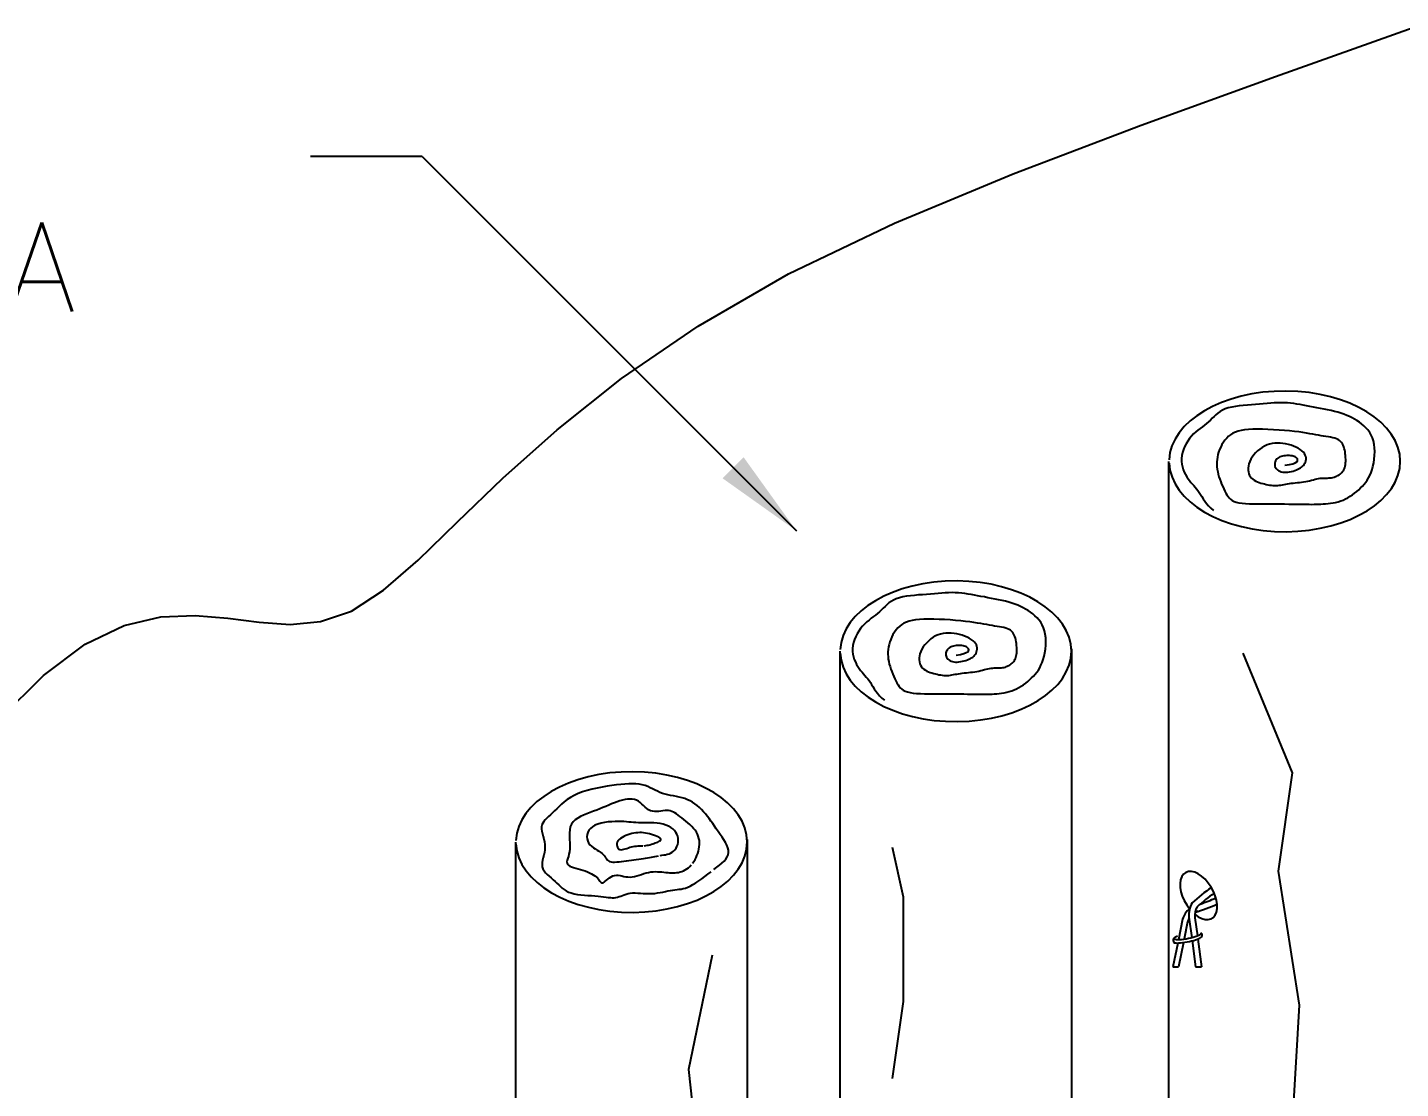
# Model space of a CAD drawing. Header units: millimetres. Extents: x -6623.4 to -6596.1, y -4703.2 to -4682.1.
# Drawn here: x -6617.811 to -6614.733, y -4692.862 to -4690.483 of the extents above; entities that cross this region are included whole.
import ezdxf
from ezdxf.enums import TextEntityAlignment as Align

# ---------------------------------------------------------------- set-up
doc = ezdxf.new("R2010")
doc.units = ezdxf.units.MM
doc.header["$LTSCALE"] = 10
doc.layers.add('Termotécnica', color=7, linetype='Continuous')
doc.styles.add('r80', font='romans.shx')

msp = doc.modelspace()

# ---------------------------------------------------------------- linework, layer by layer
at = {"layer": 'Termotécnica', "color": 2}
for p, q in [((-6616.9266, -4690.7724), (-6617.1766, -4690.7724)), ((-6616.9266, -4690.7724), (-6616.0873, -4691.6117)), ((-6615.2071, -4692.4783), (-6615.201, -4692.5241)), ((-6615.1939, -4692.4793), (-6615.1883, -4692.5202)), ((-6615.2213, -4692.4823), (-6615.2307, -4692.5286)), ((-6615.2107, -4692.4888), (-6615.2181, -4692.5267)), ((-6615.2323, -4692.5363), (-6615.2431, -4692.5897)), ((-6615.2197, -4692.5349), (-6615.2305, -4692.5897)), ((-6615.2001, -4692.5307), (-6615.1921, -4692.5897)), ((-6615.1873, -4692.5273), (-6615.1788, -4692.5897)), ((-6615.2431, -4692.5897), (-6615.2305, -4692.5897)), ((-6615.1921, -4692.5897), (-6615.1788, -4692.5897))]:
    msp.add_line(p, q, dxfattribs=at)
at = {"layer": 'Termotécnica', "color": 3}
for p, q in [((-6615.252, -4692.511), (-6615.252, -4691.4561)), ((-6615.9895, -4699.9602), (-6615.9895, -4691.8819)), ((-6615.4699, -4700.0277), (-6615.4699, -4691.8764)), ((-6616.7164, -4693.3241), (-6616.7164, -4692.3097)), ((-6616.1967, -4700.4554), (-6616.1967, -4692.3041)), ((-6615.252, -4694.1234), (-6615.252, -4692.511)), ((-6615.4699, -4693.7648), (-6615.4699, -4692.7081))]:
    msp.add_line(p, q, dxfattribs=at)
at = {"layer": 'Termotécnica', "color": 1}
msp.add_lwpolyline([(-6617.8716, -4692.0317), (-6617.7757, -4691.9364), (-6617.682, -4691.8662), (-6617.5943, -4691.824), (-6617.5126, -4691.8047), (-6617.4356, -4691.8016), (-6617.3624, -4691.8079), (-6617.2917, -4691.8168), (-6617.2226, -4691.8216), (-6617.154, -4691.8154), (-6617.0847, -4691.7916), (-6617.0131, -4691.7449), (-6616.9355, -4691.6774), (-6616.8476, -4691.5925), (-6616.7452, -4691.4941), (-6616.6239, -4691.3855), (-6616.4796, -4691.2705), (-6616.3079, -4691.1526), (-6616.1047, -4691.0355), (-6615.8674, -4690.922), (-6615.6015, -4690.8114), (-6615.3142, -4690.7023), (-6615.0127, -4690.5934), (-6614.7041, -4690.4831)], dxfattribs=at)
at = {"layer": 'Termotécnica', "color": 3}
for points in [[(-6614.9919, -4691.4648), (-6614.9818, -4691.4632), (-6614.9743, -4691.4613), (-6614.969, -4691.4592), (-6614.9656, -4691.457), (-6614.9639, -4691.4548), (-6614.9634, -4691.4527), (-6614.9639, -4691.4506), (-6614.9651, -4691.4488), (-6614.9667, -4691.4473), (-6614.9687, -4691.4461), (-6614.9709, -4691.4451), (-6614.9733, -4691.4443), (-6614.976, -4691.4437), (-6614.9788, -4691.4434), (-6614.9818, -4691.4432), (-6614.9849, -4691.4431), (-6614.988, -4691.4432), (-6614.9911, -4691.4434), (-6614.9943, -4691.4437), (-6614.9973, -4691.4443), (-6615.0002, -4691.4451), (-6615.003, -4691.4461), (-6615.0055, -4691.4473), (-6615.0078, -4691.4488), (-6615.0098, -4691.4507), (-6615.0115, -4691.4527), (-6615.0128, -4691.455), (-6615.0138, -4691.4574), (-6615.0145, -4691.4598), (-6615.0148, -4691.4624), (-6615.0147, -4691.4649), (-6615.0142, -4691.4673), (-6615.0132, -4691.4696), (-6615.0119, -4691.4718), (-6615.0102, -4691.4738), (-6615.0082, -4691.4756), (-6615.0057, -4691.4771), (-6615.003, -4691.4784), (-6615, -4691.4794), (-6614.9967, -4691.48), (-6614.9931, -4691.4803), (-6614.9893, -4691.4803), (-6614.9854, -4691.48), (-6614.9814, -4691.4794), (-6614.9774, -4691.4786), (-6614.9735, -4691.4777), (-6614.9697, -4691.4765), (-6614.9661, -4691.4753), (-6614.9628, -4691.4739), (-6614.9597, -4691.4724), (-6614.9569, -4691.4708), (-6614.9544, -4691.4691), (-6614.9522, -4691.4672), (-6614.9502, -4691.4651), (-6614.9485, -4691.4628), (-6614.947, -4691.4603), (-6614.9458, -4691.4576), (-6614.945, -4691.4546), (-6614.9446, -4691.4515), (-6614.9446, -4691.4484), (-6614.9451, -4691.4451), (-6614.9462, -4691.4419), (-6614.948, -4691.4386), (-6614.9505, -4691.4355), (-6614.9537, -4691.4324), (-6614.9577, -4691.4295), (-6614.9622, -4691.4268), (-6614.9672, -4691.4243), (-6614.9726, -4691.4221), (-6614.9783, -4691.4201), (-6614.9842, -4691.4184), (-6614.9903, -4691.417), (-6614.9964, -4691.416), (-6615.0025, -4691.4154), (-6615.0086, -4691.4152), (-6615.0146, -4691.4155), (-6615.0206, -4691.4162), (-6615.0264, -4691.4175), (-6615.0321, -4691.4193), (-6615.0377, -4691.4218), (-6615.0431, -4691.4248), (-6615.0483, -4691.4284), (-6615.0531, -4691.4325), (-6615.0576, -4691.4369), (-6615.0617, -4691.4416), (-6615.0653, -4691.4464), (-6615.0683, -4691.4514), (-6615.0708, -4691.4565), (-6615.0726, -4691.4615), (-6615.0738, -4691.4663), (-6615.0744, -4691.471), (-6615.0744, -4691.4756), (-6615.0739, -4691.4799), (-6615.0728, -4691.4839), (-6615.0713, -4691.4875), (-6615.0692, -4691.4909), (-6615.0667, -4691.4938), (-6615.0639, -4691.4963), (-6615.0607, -4691.4985), (-6615.0572, -4691.5004), (-6615.0535, -4691.502), (-6615.0497, -4691.5034), (-6615.0458, -4691.5047), (-6615.0418, -4691.5058), (-6615.0379, -4691.5068), (-6615.034, -4691.5078), (-6615.0302, -4691.5086), (-6615.0264, -4691.5092), (-6615.0226, -4691.5097), (-6615.0189, -4691.5101), (-6615.0152, -4691.5103), (-6615.0116, -4691.5103), (-6615.0081, -4691.51), (-6615.0045, -4691.5097), (-6615.001, -4691.5091), (-6614.9974, -4691.5085), (-6614.9938, -4691.5078), (-6614.99, -4691.5071), (-6614.9861, -4691.5064), (-6614.982, -4691.5058), (-6614.9777, -4691.5053), (-6614.9733, -4691.5048), (-6614.9687, -4691.5043), (-6614.9641, -4691.5038), (-6614.9594, -4691.5033), (-6614.9547, -4691.5028), (-6614.95, -4691.5021), (-6614.9454, -4691.5014), (-6614.9409, -4691.5005), (-6614.9366, -4691.4994), (-6614.9323, -4691.4984), (-6614.9282, -4691.4973), (-6614.9242, -4691.4963), (-6614.9203, -4691.4954), (-6614.9166, -4691.4946), (-6614.9129, -4691.494), (-6614.9094, -4691.4937), (-6614.906, -4691.4935), (-6614.9027, -4691.4934), (-6614.8995, -4691.4934), (-6614.8963, -4691.4934), (-6614.8932, -4691.4933), (-6614.8902, -4691.4931), (-6614.8872, -4691.4928), (-6614.8842, -4691.4922), (-6614.8813, -4691.4914), (-6614.8785, -4691.4903), (-6614.8757, -4691.4891), (-6614.8731, -4691.4878), (-6614.8706, -4691.4863), (-6614.8683, -4691.4846), (-6614.8662, -4691.4829), (-6614.8642, -4691.4811), (-6614.8625, -4691.4791), (-6614.861, -4691.477), (-6614.8597, -4691.4747), (-6614.8586, -4691.4722), (-6614.8576, -4691.4695), (-6614.8569, -4691.4665), (-6614.8563, -4691.4632), (-6614.8559, -4691.4595), (-6614.8557, -4691.4557), (-6614.8557, -4691.4516), (-6614.8558, -4691.4474), (-6614.8561, -4691.4432), (-6614.8565, -4691.4389), (-6614.8571, -4691.4347), (-6614.8579, -4691.4307), (-6614.8588, -4691.4269), (-6614.8599, -4691.4233), (-6614.8613, -4691.4199), (-6614.8629, -4691.4168), (-6614.8648, -4691.4139), (-6614.8671, -4691.4114), (-6614.8697, -4691.4091), (-6614.8728, -4691.4071), (-6614.8764, -4691.4055), (-6614.8804, -4691.4041), (-6614.8848, -4691.403), (-6614.8896, -4691.402), (-6614.8946, -4691.4011), (-6614.8999, -4691.4003), (-6614.9054, -4691.3995), (-6614.911, -4691.3986), (-6614.9168, -4691.3975), (-6614.9229, -4691.3964), (-6614.9293, -4691.3953), (-6614.9361, -4691.394), (-6614.9436, -4691.3928), (-6614.9517, -4691.3915), (-6614.9607, -4691.3902), (-6614.9706, -4691.389), (-6614.9814, -4691.3878), (-6614.9931, -4691.3868), (-6615.0052, -4691.3858), (-6615.0176, -4691.3851), (-6615.0299, -4691.3845), (-6615.042, -4691.3841), (-6615.0535, -4691.384), (-6615.0641, -4691.3842), (-6615.0737, -4691.3848), (-6615.0823, -4691.3856), (-6615.09, -4691.3869), (-6615.0969, -4691.3886), (-6615.1031, -4691.3907), (-6615.1086, -4691.3932), (-6615.1136, -4691.3963), (-6615.1182, -4691.3998), (-6615.1225, -4691.4039), (-6615.1264, -4691.4084), (-6615.13, -4691.4133), (-6615.1331, -4691.4186), (-6615.136, -4691.424), (-6615.1384, -4691.4296), (-6615.1405, -4691.4352), (-6615.1421, -4691.4409), (-6615.1433, -4691.4465), (-6615.1441, -4691.452), (-6615.1446, -4691.4574), (-6615.1446, -4691.4628), (-6615.1444, -4691.4683), (-6615.1437, -4691.4737), (-6615.1427, -4691.4792), (-6615.1415, -4691.4848), (-6615.1399, -4691.4904), (-6615.1381, -4691.4961), (-6615.136, -4691.5017), (-6615.1338, -4691.5073), (-6615.1315, -4691.5126), (-6615.1291, -4691.5178), (-6615.1267, -4691.5226), (-6615.1243, -4691.5271), (-6615.1219, -4691.5312), (-6615.1194, -4691.5349), (-6615.1167, -4691.5382), (-6615.1137, -4691.5411), (-6615.1101, -4691.5435), (-6615.1059, -4691.5457), (-6615.1009, -4691.5474), (-6615.095, -4691.5488), (-6615.088, -4691.5498), (-6615.0802, -4691.5505), (-6615.0715, -4691.551), (-6615.0623, -4691.5512), (-6615.0525, -4691.5514), (-6615.0425, -4691.5514), (-6615.0323, -4691.5513), (-6615.0221, -4691.5513), (-6615.0121, -4691.5513), (-6615.0022, -4691.5514), (-6614.9926, -4691.5515), (-6614.9834, -4691.5517), (-6614.9745, -4691.5518), (-6614.9661, -4691.552), (-6614.9582, -4691.5521), (-6614.9508, -4691.5523), (-6614.9441, -4691.5524), (-6614.9379, -4691.5524), (-6614.9321, -4691.5525), (-6614.9266, -4691.5524), (-6614.9213, -4691.5523), (-6614.9162, -4691.5522), (-6614.9111, -4691.552), (-6614.9059, -4691.5516), (-6614.9006, -4691.5512), (-6614.8951, -4691.5507), (-6614.8896, -4691.55), (-6614.8839, -4691.5491), (-6614.8782, -4691.548), (-6614.8726, -4691.5465), (-6614.8669, -4691.5448), (-6614.8614, -4691.5427), (-6614.856, -4691.5403), (-6614.8507, -4691.5375), (-6614.8455, -4691.5344), (-6614.8405, -4691.531), (-6614.8357, -4691.5274), (-6614.831, -4691.5236), (-6614.8265, -4691.5197), (-6614.8222, -4691.5157), (-6614.8182, -4691.5116), (-6614.8143, -4691.5073), (-6614.8107, -4691.5029), (-6614.8073, -4691.4981), (-6614.8042, -4691.493), (-6614.8013, -4691.4874), (-6614.7988, -4691.4813), (-6614.7965, -4691.4746), (-6614.7945, -4691.4673), (-6614.7928, -4691.4594), (-6614.7916, -4691.4511), (-6614.7908, -4691.4427), (-6614.7905, -4691.4343), (-6614.7908, -4691.4259), (-6614.7917, -4691.4179), (-6614.7933, -4691.4103), (-6614.7955, -4691.4034), (-6614.7984, -4691.397), (-6614.8019, -4691.3911), (-6614.8059, -4691.3857), (-6614.8102, -4691.3808), (-6614.8149, -4691.3763), (-6614.8199, -4691.3722), (-6614.8251, -4691.3683), (-6614.8304, -4691.3647), (-6614.8359, -4691.3614), (-6614.8415, -4691.3584), (-6614.8474, -4691.3555), (-6614.8535, -4691.3529), (-6614.8598, -4691.3504), (-6614.8665, -4691.3481), (-6614.8735, -4691.346), (-6614.8808, -4691.3441), (-6614.8884, -4691.3423), (-6614.8962, -4691.3405), (-6614.9042, -4691.3389), (-6614.9122, -4691.3374), (-6614.9202, -4691.3359), (-6614.9281, -4691.3344), (-6614.9359, -4691.333), (-6614.9434, -4691.3316), (-6614.9507, -4691.3302), (-6614.9579, -4691.3289), (-6614.965, -4691.3277), (-6614.9721, -4691.3266), (-6614.9791, -4691.3257), (-6614.9863, -4691.3251), (-6614.9935, -4691.3247), (-6615.0008, -4691.3246), (-6615.0083, -4691.3248), (-6615.016, -4691.3251), (-6615.0239, -4691.3257), (-6615.032, -4691.3263), (-6615.0404, -4691.327), (-6615.0489, -4691.3278), (-6615.0578, -4691.3285), (-6615.0668, -4691.3292), (-6615.076, -4691.3299), (-6615.0852, -4691.3307), (-6615.0942, -4691.3317), (-6615.1029, -4691.3328), (-6615.1112, -4691.3343), (-6615.1189, -4691.3361), (-6615.1259, -4691.3384), (-6615.132, -4691.3411), (-6615.1375, -4691.3443), (-6615.1423, -4691.3478), (-6615.1468, -4691.3516), (-6615.1509, -4691.3555), (-6615.1549, -4691.3595), (-6615.1589, -4691.3635), (-6615.1631, -4691.3674), (-6615.1675, -4691.3711), (-6615.1722, -4691.3748), (-6615.177, -4691.3784), (-6615.182, -4691.3821), (-6615.1869, -4691.386), (-6615.1918, -4691.3901), (-6615.1967, -4691.3946), (-6615.2013, -4691.3995), (-6615.2057, -4691.4049), (-6615.2098, -4691.4107), (-6615.2135, -4691.4168), (-6615.2168, -4691.4232), (-6615.2195, -4691.4298), (-6615.2217, -4691.4365), (-6615.2231, -4691.4432), (-6615.2239, -4691.4498), (-6615.2239, -4691.4563), (-6615.2231, -4691.4626), (-6615.2218, -4691.4687), (-6615.2199, -4691.4745), (-6615.2176, -4691.4801), (-6615.2149, -4691.4854), (-6615.212, -4691.4904), (-6615.2089, -4691.495), (-6615.2058, -4691.4992), (-6615.2026, -4691.5032), (-6615.1995, -4691.5069), (-6615.1963, -4691.5105), (-6615.1931, -4691.5142), (-6615.19, -4691.5179), (-6615.1869, -4691.5217), (-6615.184, -4691.5259), (-6615.1811, -4691.5303), (-6615.1781, -4691.5351), (-6615.175, -4691.5401), (-6615.1716, -4691.5452), (-6615.1678, -4691.5504), (-6615.1634, -4691.5557), (-6615.1583, -4691.5609), (-6615.1523, -4691.566)], [(-6615.7294, -4691.8906), (-6615.7193, -4691.889), (-6615.7118, -4691.8871), (-6615.7065, -4691.885), (-6615.7031, -4691.8828), (-6615.7014, -4691.8806), (-6615.7009, -4691.8785), (-6615.7015, -4691.8765), (-6615.7027, -4691.8746), (-6615.7043, -4691.8731), (-6615.7062, -4691.8719), (-6615.7084, -4691.8709), (-6615.7109, -4691.8701), (-6615.7135, -4691.8696), (-6615.7164, -4691.8692), (-6615.7193, -4691.869), (-6615.7224, -4691.8689), (-6615.7255, -4691.869), (-6615.7287, -4691.8692), (-6615.7318, -4691.8696), (-6615.7348, -4691.8701), (-6615.7377, -4691.8709), (-6615.7405, -4691.8719), (-6615.743, -4691.8731), (-6615.7453, -4691.8746), (-6615.7473, -4691.8765), (-6615.749, -4691.8785), (-6615.7503, -4691.8808), (-6615.7514, -4691.8832), (-6615.752, -4691.8856), (-6615.7523, -4691.8882), (-6615.7522, -4691.8907), (-6615.7517, -4691.8931), (-6615.7508, -4691.8954), (-6615.7494, -4691.8976), (-6615.7477, -4691.8996), (-6615.7457, -4691.9014), (-6615.7433, -4691.9029), (-6615.7405, -4691.9042), (-6615.7375, -4691.9052), (-6615.7342, -4691.9058), (-6615.7306, -4691.9061), (-6615.7268, -4691.9061), (-6615.7229, -4691.9058), (-6615.7189, -4691.9052), (-6615.7149, -4691.9044), (-6615.711, -4691.9035), (-6615.7072, -4691.9023), (-6615.7036, -4691.9011), (-6615.7003, -4691.8997), (-6615.6972, -4691.8982), (-6615.6944, -4691.8966), (-6615.6919, -4691.8949), (-6615.6897, -4691.893), (-6615.6877, -4691.8909), (-6615.686, -4691.8886), (-6615.6845, -4691.8861), (-6615.6834, -4691.8834), (-6615.6825, -4691.8804), (-6615.6821, -4691.8774), (-6615.6821, -4691.8742), (-6615.6826, -4691.8709), (-6615.6838, -4691.8677), (-6615.6855, -4691.8644), (-6615.688, -4691.8613), (-6615.6913, -4691.8582), (-6615.6952, -4691.8554), (-6615.6997, -4691.8526), (-6615.7047, -4691.8501), (-6615.7101, -4691.8479), (-6615.7158, -4691.8459), (-6615.7217, -4691.8442), (-6615.7278, -4691.8428), (-6615.7339, -4691.8418), (-6615.74, -4691.8412), (-6615.7461, -4691.841), (-6615.7521, -4691.8413), (-6615.7581, -4691.842), (-6615.7639, -4691.8433), (-6615.7697, -4691.8452), (-6615.7752, -4691.8476), (-6615.7806, -4691.8506), (-6615.7858, -4691.8542), (-6615.7906, -4691.8583), (-6615.7951, -4691.8627), (-6615.7992, -4691.8674), (-6615.8028, -4691.8723), (-6615.8059, -4691.8773), (-6615.8083, -4691.8823), (-6615.8102, -4691.8873), (-6615.8113, -4691.8921), (-6615.8119, -4691.8969), (-6615.8119, -4691.9014), (-6615.8114, -4691.9057), (-6615.8103, -4691.9097), (-6615.8088, -4691.9134), (-6615.8067, -4691.9167), (-6615.8043, -4691.9196), (-6615.8014, -4691.9221), (-6615.7982, -4691.9243), (-6615.7947, -4691.9262), (-6615.791, -4691.9278), (-6615.7872, -4691.9292), (-6615.7833, -4691.9305), (-6615.7794, -4691.9316), (-6615.7754, -4691.9326), (-6615.7716, -4691.9336), (-6615.7677, -4691.9344), (-6615.7639, -4691.935), (-6615.7601, -4691.9356), (-6615.7564, -4691.9359), (-6615.7527, -4691.9361), (-6615.7491, -4691.9361), (-6615.7456, -4691.9359), (-6615.742, -4691.9355), (-6615.7385, -4691.9349), (-6615.7349, -4691.9343), (-6615.7313, -4691.9336), (-6615.7275, -4691.9329), (-6615.7236, -4691.9323), (-6615.7195, -4691.9316), (-6615.7153, -4691.9311), (-6615.7108, -4691.9306), (-6615.7062, -4691.9301), (-6615.7016, -4691.9296), (-6615.6969, -4691.9291), (-6615.6922, -4691.9286), (-6615.6875, -4691.9279), (-6615.6829, -4691.9272), (-6615.6785, -4691.9263), (-6615.6741, -4691.9253), (-6615.6699, -4691.9242), (-6615.6657, -4691.9231), (-6615.6617, -4691.9221), (-6615.6579, -4691.9212), (-6615.6541, -4691.9204), (-6615.6505, -4691.9198), (-6615.6469, -4691.9195), (-6615.6435, -4691.9193), (-6615.6402, -4691.9192), (-6615.637, -4691.9192), (-6615.6338, -4691.9192), (-6615.6307, -4691.9191), (-6615.6277, -4691.9189), (-6615.6247, -4691.9186), (-6615.6217, -4691.918), (-6615.6188, -4691.9172), (-6615.616, -4691.9161), (-6615.6132, -4691.9149), (-6615.6106, -4691.9136), (-6615.6081, -4691.9121), (-6615.6058, -4691.9104), (-6615.6037, -4691.9087), (-6615.6018, -4691.9069), (-6615.6, -4691.9049), (-6615.5985, -4691.9028), (-6615.5972, -4691.9005), (-6615.5961, -4691.898), (-6615.5951, -4691.8953), (-6615.5944, -4691.8923), (-6615.5938, -4691.889), (-6615.5934, -4691.8854), (-6615.5932, -4691.8815), (-6615.5932, -4691.8774), (-6615.5933, -4691.8732), (-6615.5936, -4691.869), (-6615.594, -4691.8647), (-6615.5946, -4691.8605), (-6615.5954, -4691.8565), (-6615.5963, -4691.8527), (-6615.5974, -4691.8491), (-6615.5988, -4691.8457), (-6615.6004, -4691.8426), (-6615.6023, -4691.8397), (-6615.6046, -4691.8372), (-6615.6073, -4691.8349), (-6615.6104, -4691.833), (-6615.6139, -4691.8313), (-6615.6179, -4691.83), (-6615.6223, -4691.8288), (-6615.6271, -4691.8278), (-6615.6321, -4691.8269), (-6615.6374, -4691.8261), (-6615.6429, -4691.8253), (-6615.6486, -4691.8244), (-6615.6544, -4691.8233), (-6615.6604, -4691.8222), (-6615.6668, -4691.8211), (-6615.6737, -4691.8198), (-6615.6811, -4691.8186), (-6615.6892, -4691.8173), (-6615.6982, -4691.816), (-6615.7081, -4691.8148), (-6615.7189, -4691.8137), (-6615.7306, -4691.8126), (-6615.7427, -4691.8117), (-6615.7551, -4691.8109), (-6615.7674, -4691.8103), (-6615.7795, -4691.8099), (-6615.791, -4691.8098), (-6615.8016, -4691.81), (-6615.8113, -4691.8106), (-6615.8199, -4691.8114), (-6615.8275, -4691.8127), (-6615.8344, -4691.8144), (-6615.8406, -4691.8165), (-6615.8461, -4691.819), (-6615.8512, -4691.8221), (-6615.8557, -4691.8256), (-6615.86, -4691.8297), (-6615.8639, -4691.8342), (-6615.8675, -4691.8392), (-6615.8707, -4691.8444), (-6615.8735, -4691.8498), (-6615.8759, -4691.8554), (-6615.878, -4691.861), (-6615.8796, -4691.8667), (-6615.8808, -4691.8723), (-6615.8817, -4691.8778), (-6615.8821, -4691.8832), (-6615.8822, -4691.8886), (-6615.8819, -4691.8941), (-6615.8812, -4691.8995), (-6615.8803, -4691.905), (-6615.879, -4691.9106), (-6615.8774, -4691.9163), (-6615.8756, -4691.9219), (-6615.8735, -4691.9276), (-6615.8713, -4691.9331), (-6615.869, -4691.9385), (-6615.8666, -4691.9436), (-6615.8642, -4691.9484), (-6615.8618, -4691.9529), (-6615.8594, -4691.957), (-6615.857, -4691.9607), (-6615.8543, -4691.964), (-6615.8512, -4691.9669), (-6615.8477, -4691.9694), (-6615.8434, -4691.9715), (-6615.8384, -4691.9732), (-6615.8325, -4691.9746), (-6615.8256, -4691.9756), (-6615.8177, -4691.9763), (-6615.809, -4691.9768), (-6615.7998, -4691.977), (-6615.79, -4691.9772), (-6615.78, -4691.9772), (-6615.7698, -4691.9771), (-6615.7596, -4691.9771), (-6615.7496, -4691.9772), (-6615.7397, -4691.9772), (-6615.7301, -4691.9773), (-6615.7209, -4691.9775), (-6615.712, -4691.9776), (-6615.7036, -4691.9778), (-6615.6957, -4691.9779), (-6615.6883, -4691.9781), (-6615.6816, -4691.9782), (-6615.6754, -4691.9783), (-6615.6696, -4691.9783), (-6615.6641, -4691.9782), (-6615.6589, -4691.9782), (-6615.6537, -4691.978), (-6615.6486, -4691.9778), (-6615.6435, -4691.9774), (-6615.6381, -4691.977), (-6615.6327, -4691.9765), (-6615.6271, -4691.9758), (-6615.6214, -4691.9749), (-6615.6157, -4691.9738), (-6615.6101, -4691.9723), (-6615.6045, -4691.9706), (-6615.5989, -4691.9685), (-6615.5935, -4691.9661), (-6615.5882, -4691.9633), (-6615.583, -4691.9602), (-6615.578, -4691.9568), (-6615.5732, -4691.9532), (-6615.5685, -4691.9494), (-6615.564, -4691.9455), (-6615.5598, -4691.9415), (-6615.5557, -4691.9374), (-6615.5518, -4691.9331), (-6615.5482, -4691.9287), (-6615.5448, -4691.9239), (-6615.5417, -4691.9188), (-6615.5389, -4691.9132), (-6615.5363, -4691.9071), (-6615.534, -4691.9004), (-6615.532, -4691.8931), (-6615.5304, -4691.8852), (-6615.5291, -4691.877), (-6615.5283, -4691.8685), (-6615.5281, -4691.8601), (-6615.5283, -4691.8517), (-6615.5292, -4691.8437), (-6615.5308, -4691.8361), (-6615.5331, -4691.8292), (-6615.536, -4691.8228), (-6615.5394, -4691.8169), (-6615.5434, -4691.8115), (-6615.5477, -4691.8066), (-6615.5525, -4691.8021), (-6615.5574, -4691.798), (-6615.5626, -4691.7941), (-6615.5679, -4691.7906), (-6615.5734, -4691.7872), (-6615.5791, -4691.7842), (-6615.5849, -4691.7813), (-6615.591, -4691.7787), (-6615.5974, -4691.7762), (-6615.604, -4691.774), (-6615.611, -4691.7718), (-6615.6183, -4691.7699), (-6615.6259, -4691.7681), (-6615.6338, -4691.7663), (-6615.6417, -4691.7647), (-6615.6497, -4691.7632), (-6615.6577, -4691.7617), (-6615.6656, -4691.7602), (-6615.6734, -4691.7588), (-6615.6809, -4691.7574), (-6615.6882, -4691.756), (-6615.6954, -4691.7547), (-6615.7025, -4691.7535), (-6615.7096, -4691.7524), (-6615.7167, -4691.7515), (-6615.7238, -4691.7509), (-6615.731, -4691.7505), (-6615.7383, -4691.7504), (-6615.7459, -4691.7506), (-6615.7536, -4691.7509), (-6615.7615, -4691.7515), (-6615.7696, -4691.7521), (-6615.7779, -4691.7528), (-6615.7865, -4691.7536), (-6615.7953, -4691.7543), (-6615.8043, -4691.755), (-6615.8135, -4691.7557), (-6615.8227, -4691.7565), (-6615.8317, -4691.7575), (-6615.8404, -4691.7587), (-6615.8487, -4691.7601), (-6615.8564, -4691.7619), (-6615.8634, -4691.7642), (-6615.8695, -4691.767), (-6615.875, -4691.7701), (-6615.8798, -4691.7736), (-6615.8843, -4691.7774), (-6615.8884, -4691.7813), (-6615.8924, -4691.7853), (-6615.8965, -4691.7893), (-6615.9006, -4691.7932), (-6615.9051, -4691.7969), (-6615.9097, -4691.8006), (-6615.9146, -4691.8042), (-6615.9195, -4691.8079), (-6615.9244, -4691.8118), (-6615.9294, -4691.816), (-6615.9342, -4691.8204), (-6615.9388, -4691.8253), (-6615.9432, -4691.8307), (-6615.9473, -4691.8365), (-6615.951, -4691.8426), (-6615.9543, -4691.849), (-6615.957, -4691.8556), (-6615.9592, -4691.8623), (-6615.9607, -4691.869), (-6615.9614, -4691.8756), (-6615.9614, -4691.8821), (-6615.9606, -4691.8884), (-6615.9593, -4691.8945), (-6615.9574, -4691.9003), (-6615.9551, -4691.9059), (-6615.9524, -4691.9112), (-6615.9495, -4691.9162), (-6615.9465, -4691.9208), (-6615.9433, -4691.925), (-6615.9402, -4691.929), (-6615.937, -4691.9327), (-6615.9338, -4691.9363), (-6615.9306, -4691.94), (-6615.9275, -4691.9437), (-6615.9244, -4691.9475), (-6615.9215, -4691.9517), (-6615.9186, -4691.9561), (-6615.9156, -4691.9609), (-6615.9126, -4691.9659), (-6615.9092, -4691.971), (-6615.9053, -4691.9762), (-6615.9009, -4691.9815), (-6615.8958, -4691.9867), (-6615.8898, -4691.9918)], [(-6615.0863, -4691.8859), (-6614.9758, -4692.1543), (-6615.0074, -4692.3753), (-6614.96, -4692.6753), (-6614.9758, -4692.9437), (-6614.9916, -4693.1016)], [(-6616.2721, -4692.3711), (-6616.2657, -4692.3662), (-6616.2597, -4692.3615), (-6616.2542, -4692.3569), (-6616.2494, -4692.3524), (-6616.2453, -4692.3478), (-6616.2422, -4692.3432), (-6616.2401, -4692.3384), (-6616.2392, -4692.3333), (-6616.2395, -4692.328), (-6616.2409, -4692.3224), (-6616.2433, -4692.3167), (-6616.2464, -4692.3107), (-6616.25, -4692.3046), (-6616.2541, -4692.2985), (-6616.2584, -4692.2924), (-6616.2627, -4692.2862), (-6616.2669, -4692.2802), (-6616.271, -4692.2742), (-6616.275, -4692.2684), (-6616.279, -4692.2627), (-6616.283, -4692.2571), (-6616.2871, -4692.2517), (-6616.2913, -4692.2465), (-6616.2956, -4692.2416), (-6616.3001, -4692.2368), (-6616.3048, -4692.2323), (-6616.3097, -4692.2281), (-6616.3149, -4692.2242), (-6616.3202, -4692.2206), (-6616.3257, -4692.2174), (-6616.3315, -4692.2147), (-6616.3374, -4692.2123), (-6616.3436, -4692.2104), (-6616.35, -4692.2088), (-6616.3565, -4692.2075), (-6616.3629, -4692.2063), (-6616.3694, -4692.2051), (-6616.3757, -4692.2038), (-6616.3819, -4692.2023), (-6616.3878, -4692.2005), (-6616.3935, -4692.1984), (-6616.3989, -4692.1959), (-6616.4043, -4692.1932), (-6616.4096, -4692.1905), (-6616.415, -4692.1879), (-6616.4207, -4692.1854), (-6616.4266, -4692.1832), (-6616.4329, -4692.1814), (-6616.4397, -4692.1802), (-6616.447, -4692.1794), (-6616.4548, -4692.1791), (-6616.4631, -4692.1792), (-6616.4718, -4692.1797), (-6616.4811, -4692.1805), (-6616.4909, -4692.1817), (-6616.5011, -4692.1831), (-6616.5119, -4692.1847), (-6616.5229, -4692.1866), (-6616.5341, -4692.1888), (-6616.5452, -4692.1913), (-6616.5561, -4692.1941), (-6616.5666, -4692.1973), (-6616.5765, -4692.201), (-6616.5856, -4692.205), (-6616.5938, -4692.2095), (-6616.6012, -4692.2143), (-6616.6079, -4692.2194), (-6616.6139, -4692.2245), (-6616.6194, -4692.2298), (-6616.6245, -4692.2349), (-6616.6293, -4692.2398), (-6616.634, -4692.2444), (-6616.6385, -4692.2486), (-6616.6428, -4692.2525), (-6616.6468, -4692.2563), (-6616.6505, -4692.2599), (-6616.6536, -4692.2635), (-6616.6561, -4692.2673), (-6616.6578, -4692.2713), (-6616.6587, -4692.2757), (-6616.6588, -4692.2805), (-6616.658, -4692.2856), (-6616.6568, -4692.2911), (-6616.6553, -4692.2969), (-6616.6538, -4692.3028), (-6616.6524, -4692.3089), (-6616.6514, -4692.315), (-6616.651, -4692.3212), (-6616.6514, -4692.3272), (-6616.6524, -4692.3332), (-6616.6537, -4692.339), (-6616.6551, -4692.3447), (-6616.6564, -4692.3502), (-6616.6574, -4692.3555), (-6616.6577, -4692.3606), (-6616.6571, -4692.3654), (-6616.6555, -4692.37), (-6616.653, -4692.3744), (-6616.6497, -4692.3786), (-6616.6459, -4692.3826), (-6616.6416, -4692.3865), (-6616.6372, -4692.3903), (-6616.6327, -4692.3941), (-6616.6283, -4692.3979), (-6616.6241, -4692.4017), (-6616.6202, -4692.4055), (-6616.6162, -4692.4092), (-6616.6122, -4692.4128), (-6616.6079, -4692.4161), (-6616.6032, -4692.4191), (-6616.598, -4692.4217), (-6616.5921, -4692.4239), (-6616.5855, -4692.4257), (-6616.5783, -4692.427), (-6616.5706, -4692.428), (-6616.5627, -4692.4287), (-6616.5547, -4692.4293), (-6616.5468, -4692.4298), (-6616.5392, -4692.4303), (-6616.532, -4692.4308), (-6616.5255, -4692.4315), (-6616.5195, -4692.4323), (-6616.5141, -4692.433), (-6616.5091, -4692.4337), (-6616.5044, -4692.4342), (-6616.5001, -4692.4345), (-6616.4961, -4692.4345), (-6616.4922, -4692.4341), (-6616.4884, -4692.4333), (-6616.4847, -4692.4321), (-6616.481, -4692.4307), (-6616.4772, -4692.4292), (-6616.4732, -4692.4277), (-6616.469, -4692.4263), (-6616.4645, -4692.4251), (-6616.4597, -4692.4243), (-6616.4545, -4692.4239), (-6616.4489, -4692.4239), (-6616.443, -4692.4241), (-6616.4369, -4692.4244), (-6616.4306, -4692.4248), (-6616.4242, -4692.4251), (-6616.4178, -4692.4253), (-6616.4114, -4692.4251), (-6616.405, -4692.4247), (-6616.3988, -4692.4239), (-6616.3926, -4692.4229), (-6616.3866, -4692.4217), (-6616.3808, -4692.4205), (-6616.3752, -4692.4194), (-6616.3698, -4692.4183), (-6616.3647, -4692.4174), (-6616.3598, -4692.4168), (-6616.355, -4692.4163), (-6616.3504, -4692.4157), (-6616.3457, -4692.4151), (-6616.341, -4692.4142), (-6616.336, -4692.4129), (-6616.3308, -4692.411), (-6616.3253, -4692.4085), (-6616.3193, -4692.4052), (-6616.3129, -4692.4013), (-6616.3062, -4692.3968), (-6616.2994, -4692.3919), (-6616.2925, -4692.3868), (-6616.2856, -4692.3815), (-6616.2787, -4692.3763)], [(-6616.32, -4692.3573), (-6616.3172, -4692.3533), (-6616.3146, -4692.3491), (-6616.3123, -4692.3446), (-6616.3102, -4692.3399), (-6616.3084, -4692.3351), (-6616.3069, -4692.3302), (-6616.3057, -4692.3253), (-6616.305, -4692.3203), (-6616.3045, -4692.3155), (-6616.3045, -4692.3107), (-6616.3049, -4692.306), (-6616.3058, -4692.3014), (-6616.3072, -4692.2968), (-6616.309, -4692.2923), (-6616.3114, -4692.2878), (-6616.3143, -4692.2834), (-6616.3178, -4692.279), (-6616.3217, -4692.2747), (-6616.3259, -4692.2705), (-6616.3304, -4692.2664), (-6616.335, -4692.2625), (-6616.3397, -4692.2588), (-6616.3441, -4692.2553), (-6616.3484, -4692.2521), (-6616.3524, -4692.2492), (-6616.3561, -4692.2467), (-6616.3596, -4692.2444), (-6616.363, -4692.2426), (-6616.3665, -4692.2411), (-6616.37, -4692.24), (-6616.3737, -4692.2393), (-6616.3777, -4692.2391), (-6616.3819, -4692.2393), (-6616.3865, -4692.2398), (-6616.3912, -4692.2404), (-6616.396, -4692.241), (-6616.4008, -4692.2414), (-6616.4056, -4692.2413), (-6616.4102, -4692.2408), (-6616.4146, -4692.2395), (-6616.4187, -4692.2374), (-6616.4226, -4692.2347), (-6616.4264, -4692.2315), (-6616.4301, -4692.228), (-6616.4338, -4692.2246), (-6616.4376, -4692.2212), (-6616.4416, -4692.2183), (-6616.4459, -4692.216), (-6616.4505, -4692.2144), (-6616.4554, -4692.2135), (-6616.4605, -4692.2133), (-6616.466, -4692.2137), (-6616.4716, -4692.2146), (-6616.4774, -4692.2159), (-6616.4833, -4692.2176), (-6616.4894, -4692.2196), (-6616.4955, -4692.2219), (-6616.5017, -4692.2243), (-6616.5081, -4692.2269), (-6616.5145, -4692.2296), (-6616.5212, -4692.2323), (-6616.528, -4692.2352), (-6616.535, -4692.238), (-6616.5422, -4692.2407), (-6616.5496, -4692.2435), (-6616.557, -4692.2462), (-6616.5643, -4692.2491), (-6616.5712, -4692.2523), (-6616.5776, -4692.2558), (-6616.5833, -4692.2598), (-6616.5881, -4692.2643), (-6616.5917, -4692.2696), (-6616.5942, -4692.2756), (-6616.5955, -4692.2822), (-6616.5961, -4692.2893), (-6616.5961, -4692.2966), (-6616.5958, -4692.3041), (-6616.5954, -4692.3114), (-6616.5952, -4692.3186), (-6616.5954, -4692.3252), (-6616.5961, -4692.3313), (-6616.5973, -4692.3368), (-6616.5986, -4692.3418), (-6616.6, -4692.3462), (-6616.6011, -4692.3502), (-6616.6017, -4692.3537), (-6616.6016, -4692.3567), (-6616.6006, -4692.3593), (-6616.5986, -4692.3616), (-6616.5955, -4692.3635), (-6616.5917, -4692.3653), (-6616.5872, -4692.3668), (-6616.5822, -4692.3683), (-6616.5769, -4692.3697), (-6616.5715, -4692.3712), (-6616.5661, -4692.3727), (-6616.5609, -4692.3745), (-6616.5559, -4692.3764), (-6616.5512, -4692.3785), (-6616.5468, -4692.3807), (-6616.5427, -4692.383), (-6616.5391, -4692.3854), (-6616.5359, -4692.3878), (-6616.5332, -4692.3902), (-6616.531, -4692.3926), (-6616.5293, -4692.3949), (-6616.5278, -4692.3971), (-6616.5265, -4692.3988), (-6616.5252, -4692.4002), (-6616.5239, -4692.4011), (-6616.5224, -4692.4013), (-6616.5206, -4692.4008), (-6616.5185, -4692.3995), (-6616.5159, -4692.3975), (-6616.513, -4692.3952), (-6616.5098, -4692.3926), (-6616.5064, -4692.3901), (-6616.5028, -4692.3877), (-6616.499, -4692.3858), (-6616.495, -4692.3845), (-6616.491, -4692.384), (-6616.487, -4692.3841), (-6616.4828, -4692.3847), (-6616.4785, -4692.3856), (-6616.4741, -4692.3866), (-6616.4696, -4692.3874), (-6616.4649, -4692.388), (-6616.4601, -4692.3882), (-6616.4552, -4692.3877), (-6616.4501, -4692.3868), (-6616.4449, -4692.3854), (-6616.4397, -4692.3838), (-6616.4344, -4692.3821), (-6616.4292, -4692.3804), (-6616.4239, -4692.3789), (-6616.4187, -4692.3776), (-6616.4135, -4692.3768), (-6616.4085, -4692.3762), (-6616.4035, -4692.376), (-6616.3986, -4692.3761), (-6616.3938, -4692.3763), (-6616.3892, -4692.3767), (-6616.3846, -4692.3772), (-6616.3801, -4692.3776), (-6616.3757, -4692.3781), (-6616.3715, -4692.3784), (-6616.3673, -4692.3786), (-6616.3632, -4692.3787), (-6616.3592, -4692.3786), (-6616.3553, -4692.3783), (-6616.3514, -4692.3777), (-6616.3476, -4692.3768), (-6616.3438, -4692.3756), (-6616.3401, -4692.374), (-6616.3364, -4692.3721), (-6616.3329, -4692.3698), (-6616.3294, -4692.3672), (-6616.3261, -4692.3642), (-6616.323, -4692.3609)], [(-6616.3927, -4692.3398), (-6616.3887, -4692.3393), (-6616.3847, -4692.3387), (-6616.3807, -4692.338), (-6616.3767, -4692.3371), (-6616.3729, -4692.336), (-6616.3693, -4692.3345), (-6616.3658, -4692.3325), (-6616.3626, -4692.3301), (-6616.3597, -4692.3271), (-6616.3572, -4692.3235), (-6616.3551, -4692.3196), (-6616.3535, -4692.3153), (-6616.3525, -4692.3108), (-6616.3521, -4692.3061), (-6616.3523, -4692.3014), (-6616.3533, -4692.2968), (-6616.3551, -4692.2923), (-6616.3576, -4692.288), (-6616.3608, -4692.284), (-6616.3647, -4692.2803), (-6616.3692, -4692.2769), (-6616.3744, -4692.274), (-6616.38, -4692.2715), (-6616.3862, -4692.2696), (-6616.3928, -4692.2682), (-6616.3997, -4692.2672), (-6616.4069, -4692.2667), (-6616.4141, -4692.2664), (-6616.4213, -4692.2664), (-6616.4283, -4692.2664), (-6616.4351, -4692.2664), (-6616.4414, -4692.2663), (-6616.4473, -4692.2661), (-6616.4528, -4692.2657), (-6616.458, -4692.2652), (-6616.4632, -4692.2648), (-6616.4685, -4692.2643), (-6616.474, -4692.2639), (-6616.48, -4692.2636), (-6616.4865, -4692.2635), (-6616.4937, -4692.2636), (-6616.5014, -4692.264), (-6616.5093, -4692.2647), (-6616.5172, -4692.2659), (-6616.525, -4692.2674), (-6616.5323, -4692.2695), (-6616.5389, -4692.2721), (-6616.5446, -4692.2753), (-6616.5492, -4692.2791), (-6616.5527, -4692.2834), (-6616.5552, -4692.288), (-6616.5566, -4692.2929), (-6616.5571, -4692.2979), (-6616.5566, -4692.3028), (-6616.5553, -4692.3075), (-6616.5531, -4692.3118), (-6616.5502, -4692.3157), (-6616.5466, -4692.3192), (-6616.5426, -4692.3223), (-6616.5384, -4692.3251), (-6616.5341, -4692.3278), (-6616.5299, -4692.3303), (-6616.526, -4692.3328), (-6616.5227, -4692.3354), (-6616.5199, -4692.338), (-6616.5177, -4692.3407), (-6616.5159, -4692.3433), (-6616.5142, -4692.3458), (-6616.5125, -4692.3482), (-6616.5107, -4692.3502), (-6616.5086, -4692.3519), (-6616.506, -4692.3532), (-6616.5028, -4692.3541), (-6616.499, -4692.3545), (-6616.4948, -4692.3545), (-6616.4901, -4692.3543), (-6616.485, -4692.3538), (-6616.4797, -4692.3531), (-6616.4742, -4692.3524), (-6616.4686, -4692.3516), (-6616.463, -4692.3509), (-6616.4573, -4692.3502), (-6616.4517, -4692.3495), (-6616.4462, -4692.3488), (-6616.4408, -4692.3481), (-6616.4355, -4692.3474), (-6616.4304, -4692.3467), (-6616.4256, -4692.3459), (-6616.421, -4692.3452), (-6616.4166, -4692.3444), (-6616.4124, -4692.3435), (-6616.4084, -4692.3427), (-6616.4044, -4692.342), (-6616.4005, -4692.3412), (-6616.3966, -4692.3405)], [(-6616.4284, -4692.3179), (-6616.4251, -4692.3175), (-6616.4219, -4692.317), (-6616.4187, -4692.3164), (-6616.4156, -4692.3156), (-6616.4125, -4692.3148), (-6616.4095, -4692.3139), (-6616.4066, -4692.3129), (-6616.4037, -4692.3118), (-6616.4008, -4692.3107), (-6616.3981, -4692.3096), (-6616.3957, -4692.3084), (-6616.3937, -4692.3072), (-6616.3921, -4692.3059), (-6616.3913, -4692.3046), (-6616.3911, -4692.3032), (-6616.3919, -4692.3017), (-6616.3936, -4692.3001), (-6616.3961, -4692.2985), (-6616.3993, -4692.2969), (-6616.4031, -4692.2954), (-6616.4074, -4692.2939), (-6616.4119, -4692.2925), (-6616.4165, -4692.2913), (-6616.4211, -4692.2903), (-6616.4256, -4692.2895), (-6616.43, -4692.2889), (-6616.4343, -4692.2886), (-6616.4386, -4692.2885), (-6616.4429, -4692.2887), (-6616.4472, -4692.2891), (-6616.4516, -4692.2898), (-6616.4561, -4692.2907), (-6616.4607, -4692.2919), (-6616.4653, -4692.2934), (-6616.4699, -4692.2951), (-6616.4743, -4692.297), (-6616.4783, -4692.2992), (-6616.4819, -4692.3016), (-6616.485, -4692.3041), (-6616.4873, -4692.3069), (-6616.4889, -4692.3099), (-6616.4898, -4692.313), (-6616.4899, -4692.316), (-6616.4895, -4692.3188), (-6616.4885, -4692.3214), (-6616.487, -4692.3236), (-6616.4851, -4692.3253), (-6616.4829, -4692.3264), (-6616.4803, -4692.3269), (-6616.4774, -4692.3267), (-6616.4743, -4692.326), (-6616.4711, -4692.3251), (-6616.4677, -4692.3239), (-6616.4641, -4692.3226), (-6616.4605, -4692.3214), (-6616.4569, -4692.3203), (-6616.4532, -4692.3196), (-6616.4496, -4692.3191), (-6616.4459, -4692.3187), (-6616.4423, -4692.3185), (-6616.4388, -4692.3184), (-6616.4353, -4692.3183), (-6616.4318, -4692.3181)], [(-6615.8724, -4692.3215), (-6615.8477, -4692.4327), (-6615.8477, -4692.6673), (-6615.8724, -4692.8402)], [(-6616.2759, -4692.5634), (-6616.3293, -4692.8198), (-6616.308, -4693.012), (-6616.34, -4693.2149), (-6616.2973, -4693.4713)]]:
    msp.add_lwpolyline(points, dxfattribs=at)
at = {"layer": 'Termotécnica', "color": 2}
for centre, radius, start, end in [((-6614.9276, -4692.742), 0.4021, 124.7397, 132.6434), ((-6615.1529, -4692.4736), 0.0544, 149.8625, 184.9846), ((-6615.3087, -4692.082), 0.4021, 286.6422, 294.1078), ((-6614.9276, -4692.742), 0.3881, 125.0319, 132.2256), ((-6615.3087, -4692.082), 0.3881, 289.0986, 294.6361), ((-6615.1816, -4692.4931), 0.0411, 125.6515, 164.7785), ((-6615.1576, -4692.4745), 0.0366, 147.1779, 187.496), ((-6615.1705, -4692.5054), 0.0435, 111.4705, 122.4133), ((-6615.1705, -4692.5054), 0.0435, 146.4694, 157.5759), ((-6615.2329, -4692.53), 0.00935, 158.5534, 212.4291), ((-6615.1828, -4692.5186), 0.00552, 293.0407, 52.3817), ((-6615.6724, -4692.2919), 0.4021, 300.2449, 300.249)]:
    msp.add_arc(centre, radius, start, end, dxfattribs=at)
at = {"layer": 'Termotécnica', "color": 3}
for centre, major_axis, ratio, start_param, end_param in [((-6614.9925, -4691.4561), (-0.2592, 0), 0.608406, 0.025719, 6.259802), ((-6615.73, -4691.8819), (-0.2592, 0), 0.608406, 0.025719, 6.259802), ((-6616.4569, -4692.3097), (-0.2592, 0), 0.608406, 0.025719, 6.259802), ((-6615.1855, -4692.4296), (-0.0297, 0.0514), 0.567093, 2.136889, 8.126636)]:
    msp.add_ellipse(centre, major_axis=major_axis, ratio=ratio, start_param=start_param, end_param=end_param, dxfattribs=at)
at = {"layer": 'Termotécnica', "color": 2}
for centre, start_param, end_param in [((-6615.2105, -4692.5204), 5.493409, 9.622871), ((-6615.2105, -4692.5204), 5.493409, 9.622871), ((-6615.2105, -4692.528), 0.19784, 2.8266)]:
    msp.add_ellipse(centre, major_axis=(-0.0311, -0.0062), ratio=0.168213, start_param=start_param, end_param=end_param, dxfattribs=at)
msp.add_solid([(-6616.2527, -4691.4941), (-6616.2057, -4691.4468), (-6616.0873, -4691.6117)], dxfattribs=at)

# ---------------------------------------------------------------- texts
at = {"layer": 'Termotécnica', "color": 2, "style": 'r80'}
msp.add_text('ATERRAMENTO COM UMA DISTANCIA ', height=0.2, dxfattribs=at).set_placement((-6622.3909, -4691.0203), align=Align.MIDDLE_LEFT)

doc.saveas('drawing.dxf')
